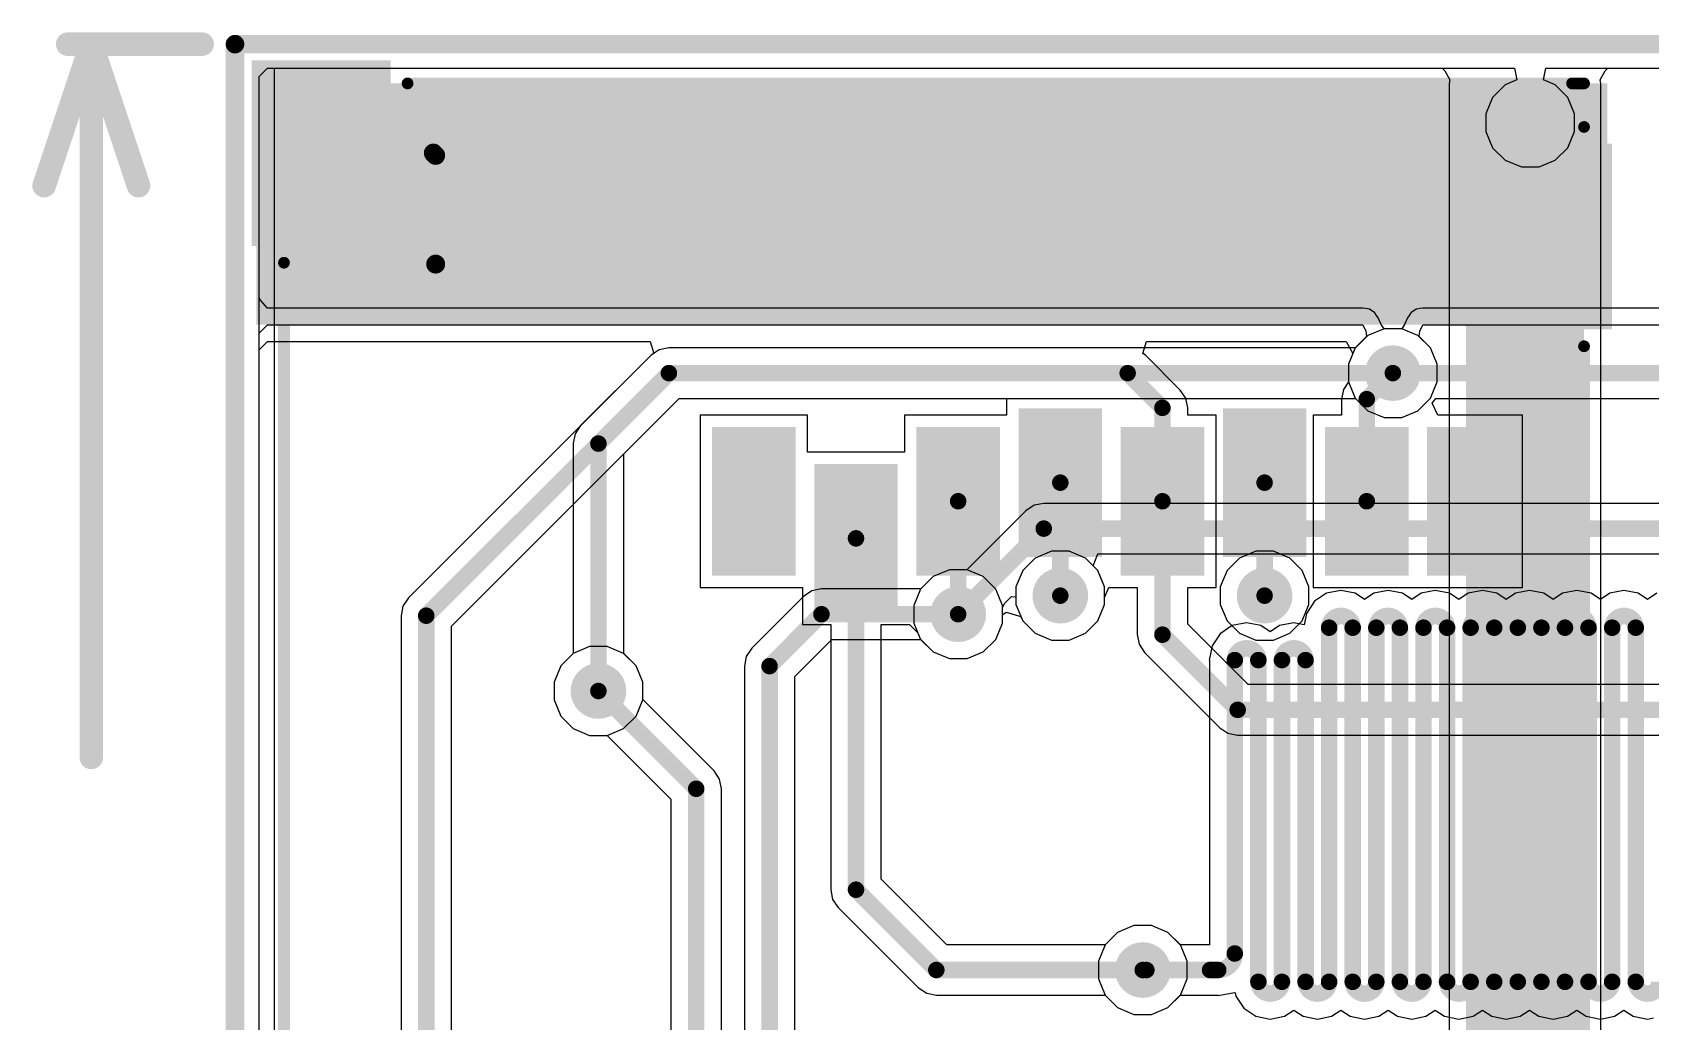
# Model space of a CAD drawing. Header units: inches. Extents: x -3 to 128, y -12 to 41.
# Drawn here: x -2.19 to 15.24, y 22.56 to 33.22 of the extents above; entities that cross this region are included whole.
import ezdxf

# ---------------------------------------------------------------- set-up
doc = ezdxf.new("R2010")
doc.units = ezdxf.units.IN
for name, color, linetype in [('Board Cutout', 216, 'Continuous'), ('Bottom Layer', 5, 'Continuous'), ('Dimension', 6, 'Continuous'), ('Layer 1', 16, 'Continuous'), ('Layer 2', 76, 'Continuous'), ('Top Layer', 1, 'Continuous'), ('Top Overlay', 2, 'Continuous'), ('Top Paste', 8, 'Continuous'), ('Top Solder', 216, 'Continuous'), ('Via Holes', 16, 'Continuous')]:
    doc.layers.add(name, color=color, linetype=linetype)

msp = doc.modelspace()

# ---------------------------------------------------------------- hatches: boundary and pattern name
at = {"layer": 'Bottom Layer'}
h = msp.add_hatch(color=5, dxfattribs=at)
edge = h.paths.add_edge_path()
edge.add_arc((13.945, 32.246), 0.3, 0, 360)
h = msp.add_hatch(color=5, dxfattribs=at)
edge = h.paths.add_edge_path()
edge.add_arc((12.466, 29.547), 0.3, 0, 360)
h = msp.add_hatch(color=5, dxfattribs=at)
edge = h.paths.add_edge_path()
edge.add_arc((8.885, 27.15), 0.3, 0, 360)
h = msp.add_hatch(color=5, dxfattribs=at)
edge = h.paths.add_edge_path()
edge.add_arc((11.085, 27.15), 0.3, 0, 360)
h = msp.add_hatch(color=5, dxfattribs=at)
edge = h.paths.add_edge_path()
edge.add_arc((7.785, 26.95), 0.3, 0, 360)
h = msp.add_hatch(color=5, dxfattribs=at)
edge = h.paths.add_edge_path()
edge.add_arc((3.911, 26.123), 0.3, 0, 360)
h = msp.add_hatch(color=5, dxfattribs=at)
edge = h.paths.add_edge_path()
edge.add_arc((9.773, 23.118), 0.3, 0, 360)
at = {"layer": 'Layer 1'}
h = msp.add_hatch(color=16, dxfattribs=at)
edge = h.paths.add_edge_path()
edge.add_arc((13.945, 32.246), 0.3, 0, 360)
h = msp.add_hatch(color=16, dxfattribs=at)
edge = h.paths.add_edge_path()
edge.add_arc((12.466, 29.547), 0.3, 0, 360)
h = msp.add_hatch(color=16, dxfattribs=at)
edge = h.paths.add_edge_path()
edge.add_arc((8.885, 27.15), 0.3, 0, 360)
h = msp.add_hatch(color=16, dxfattribs=at)
edge = h.paths.add_edge_path()
edge.add_arc((11.085, 27.15), 0.3, 0, 360)
h = msp.add_hatch(color=16, dxfattribs=at)
edge = h.paths.add_edge_path()
edge.add_arc((7.785, 26.95), 0.3, 0, 360)
h = msp.add_hatch(color=16, dxfattribs=at)
edge = h.paths.add_edge_path()
edge.add_arc((3.911, 26.123), 0.3, 0, 360)
h = msp.add_hatch(color=16, dxfattribs=at)
edge = h.paths.add_edge_path()
edge.add_arc((9.773, 23.118), 0.3, 0, 360)
at = {"layer": 'Layer 2'}
msp.add_hatch(color=76, dxfattribs=at).paths.add_polyline_path([(14.525, 32.667), (13.255, 32.667), (13.255, 17.466), (14.525, 17.466)])
h = msp.add_hatch(color=76, dxfattribs=at)
edge = h.paths.add_edge_path()
edge.add_arc((13.945, 32.246), 0.3, 0, 360)
h = msp.add_hatch(color=76, dxfattribs=at)
edge = h.paths.add_edge_path()
edge.add_arc((12.466, 29.547), 0.3, 0, 360)
h = msp.add_hatch(color=76, dxfattribs=at)
edge = h.paths.add_edge_path()
edge.add_arc((8.885, 27.15), 0.3, 0, 360)
h = msp.add_hatch(color=76, dxfattribs=at)
edge = h.paths.add_edge_path()
edge.add_arc((11.085, 27.15), 0.3, 0, 360)
h = msp.add_hatch(color=76, dxfattribs=at)
edge = h.paths.add_edge_path()
edge.add_arc((7.785, 26.95), 0.3, 0, 360)
h = msp.add_hatch(color=76, dxfattribs=at)
edge = h.paths.add_edge_path()
edge.add_arc((3.911, 26.123), 0.3, 0, 360)
h = msp.add_hatch(color=76, dxfattribs=at)
edge = h.paths.add_edge_path()
edge.add_arc((9.773, 23.118), 0.3, 0, 360)
at = {"layer": 'Top Layer'}
for points in [[(1.625, 30.967), (0.225, 30.967), (0.225, 32.867), (1.625, 32.867)], [(14.775, 32.667), (0.225, 32.667), (0.225, 30.067), (14.775, 30.067)], [(14.775, 30.067), (13.375, 30.067), (13.375, 31.967), (14.775, 31.967)], [(9.285, 27.617), (8.485, 27.617), (8.485, 29.117), (9.285, 29.117)], [(11.485, 27.617), (10.685, 27.617), (10.685, 29.117), (11.485, 29.117)], [(5.985, 27.417), (5.185, 27.417), (5.185, 28.917), (5.985, 28.917)], [(8.185, 27.417), (7.385, 27.417), (7.385, 28.917), (8.185, 28.917)], [(10.385, 27.417), (9.585, 27.417), (9.585, 28.917), (10.385, 28.917)], [(12.585, 27.417), (11.785, 27.417), (11.785, 28.917), (12.585, 28.917)], [(13.685, 27.417), (12.885, 27.417), (12.885, 28.917), (13.685, 28.917)], [(7.085, 27.017), (6.285, 27.017), (6.285, 28.517), (7.085, 28.517)]]:
    msp.add_hatch(color=1, dxfattribs=at).paths.add_polyline_path(points)
h = msp.add_hatch(color=1, dxfattribs=at)
edge = h.paths.add_edge_path()
edge.add_arc((13.945, 32.246), 0.3, 0, 360)
h = msp.add_hatch(color=1, dxfattribs=at)
edge = h.paths.add_edge_path()
edge.add_arc((12.466, 29.547), 0.3, 0, 360)
h = msp.add_hatch(color=1, dxfattribs=at)
edge = h.paths.add_edge_path()
edge.add_arc((8.885, 27.15), 0.3, 0, 360)
h = msp.add_hatch(color=1, dxfattribs=at)
edge = h.paths.add_edge_path()
edge.add_arc((11.085, 27.15), 0.3, 0, 360)
h = msp.add_hatch(color=1, dxfattribs=at)
edge = h.paths.add_edge_path()
edge.add_arc((7.785, 26.95), 0.3, 0, 360)
h = msp.add_hatch(color=1, dxfattribs=at)
edge = h.paths.add_edge_path()
edge.add_arc((3.911, 26.123), 0.3, 0, 360)
h = msp.add_hatch(color=1, dxfattribs=at)
edge = h.paths.add_edge_path()
edge.add_arc((9.773, 23.118), 0.3, 0, 360)
at = {"layer": 'Top Paste'}
for points in [[(1.625, 30.967), (0.225, 30.967), (0.225, 32.867), (1.625, 32.867)], [(14.775, 30.067), (13.375, 30.067), (13.375, 31.967), (14.775, 31.967)], [(9.285, 27.617), (8.485, 27.617), (8.485, 29.117), (9.285, 29.117)], [(11.485, 27.617), (10.685, 27.617), (10.685, 29.117), (11.485, 29.117)], [(5.985, 27.417), (5.185, 27.417), (5.185, 28.917), (5.985, 28.917)], [(8.185, 27.417), (7.385, 27.417), (7.385, 28.917), (8.185, 28.917)], [(10.385, 27.417), (9.585, 27.417), (9.585, 28.917), (10.385, 28.917)], [(12.585, 27.417), (11.785, 27.417), (11.785, 28.917), (12.585, 28.917)], [(13.685, 27.417), (12.885, 27.417), (12.885, 28.917), (13.685, 28.917)], [(7.085, 27.017), (6.285, 27.017), (6.285, 28.517), (7.085, 28.517)]]:
    msp.add_hatch(color=8, dxfattribs=at).paths.add_polyline_path(points)
at = {"layer": 'Top Solder'}
for points in [[(1.675, 30.917), (0.175, 30.917), (0.175, 32.917), (1.675, 32.917)], [(14.825, 30.017), (13.325, 30.017), (13.325, 32.017), (14.825, 32.017)], [(9.335, 27.567), (8.435, 27.567), (8.435, 29.167), (9.335, 29.167)], [(11.535, 27.567), (10.635, 27.567), (10.635, 29.167), (11.535, 29.167)], [(6.035, 27.367), (5.135, 27.367), (5.135, 28.967), (6.035, 28.967)], [(8.235, 27.367), (7.335, 27.367), (7.335, 28.967), (8.235, 28.967)], [(10.435, 27.367), (9.535, 27.367), (9.535, 28.967), (10.435, 28.967)], [(12.635, 27.367), (11.735, 27.367), (11.735, 28.967), (12.635, 28.967)], [(13.735, 27.367), (12.835, 27.367), (12.835, 28.967), (13.735, 28.967)], [(7.135, 26.967), (6.235, 26.967), (6.235, 28.567), (7.135, 28.567)]]:
    msp.add_hatch(color=216, dxfattribs=at).paths.add_polyline_path(points)
at = {"layer": 'Via Holes'}
h = msp.add_hatch(color=7, dxfattribs=at)
edge = h.paths.add_edge_path()
edge.add_arc((13.945, 32.246), 0.15, 0, 360)
h = msp.add_hatch(color=7, dxfattribs=at)
edge = h.paths.add_edge_path()
edge.add_arc((12.466, 29.547), 0.15, 0, 360)
h = msp.add_hatch(color=7, dxfattribs=at)
edge = h.paths.add_edge_path()
edge.add_arc((8.885, 27.15), 0.15, 0, 360)
h = msp.add_hatch(color=7, dxfattribs=at)
edge = h.paths.add_edge_path()
edge.add_arc((11.085, 27.15), 0.15, 0, 360)
h = msp.add_hatch(color=7, dxfattribs=at)
edge = h.paths.add_edge_path()
edge.add_arc((7.785, 26.95), 0.15, 0, 360)
h = msp.add_hatch(color=7, dxfattribs=at)
edge = h.paths.add_edge_path()
edge.add_arc((3.911, 26.123), 0.15, 0, 360)
h = msp.add_hatch(color=7, dxfattribs=at)
edge = h.paths.add_edge_path()
edge.add_arc((9.773, 23.118), 0.15, 0, 360)

# ---------------------------------------------------------------- linework, layer by layer
at = {"layer": 'Board Cutout'}
for points in [[(-0.003, 33.09, 0.2, 0.2, 0), (0, 0, 0.2, 0.2, 0)], [(-0.003, 33.09, 0.2, 0.2, 0), (59.998, 33.09, 0.2, 0.2, 0)]]:
    msp.add_lwpolyline(points, format="xyseb", dxfattribs=at)
msp.add_lwpolyline([(-0.053, 33.09, 0.1, 0.1, 1), (0.047, 33.09, 0.1, 0.1, 1)], format="xyseb", close=True, dxfattribs=at)
msp.add_lwpolyline([(-0.053, 33.09, 0.1, 0.1, 1), (0.047, 33.09, 0.1, 0.1, 1)], format="xyseb", close=True, dxfattribs=at)
at = {"layer": 'Bottom Layer'}
for p, q in [((0.256, 32.741), (0.346, 32.831)), ((0.346, 32.831), (13.777, 32.831)), ((13.777, 32.831), (13.802, 32.704)), ((14.088, 32.704), (14.113, 32.831)), ((14.113, 32.831), (29.017, 32.831)), ((0.257, 30.36), (0.256, 32.741)), ((13.674, 32.651), (13.54, 32.517)), ((13.802, 32.704), (13.674, 32.651)), ((14.215, 32.651), (14.088, 32.704)), ((14.35, 32.517), (14.215, 32.651)), ((13.54, 32.517), (13.467, 32.341)), ((14.422, 32.341), (14.35, 32.517)), ((13.467, 32.341), (13.467, 32.151)), ((14.422, 32.151), (14.422, 32.341)), ((13.467, 32.151), (13.54, 31.975)), ((14.35, 31.975), (14.422, 32.151)), ((13.54, 31.975), (13.674, 31.841)), ((14.215, 31.841), (14.35, 31.975)), ((13.674, 31.841), (13.85, 31.768)), ((13.85, 31.768), (14.04, 31.768)), ((14.04, 31.768), (14.215, 31.841)), ((0.27, 30.331), (0.257, 30.36)), ((0.346, 30.248), (0.27, 30.331)), ((12.144, 30.248), (0.346, 30.248)), ((0.346, 30.248), (0.346, 30.248)), ((12.176, 30.242), (12.144, 30.248)), ((12.209, 30.236), (12.176, 30.242)), ((12.211, 30.235), (12.209, 30.236)), ((12.213, 30.234), (12.211, 30.235)), ((12.241, 30.216), (12.213, 30.234)), ((12.268, 30.199), (12.241, 30.216)), ((12.27, 30.197), (12.268, 30.199)), ((12.272, 30.195), (12.27, 30.197)), ((12.29, 30.168), (12.272, 30.195)), ((12.309, 30.141), (12.29, 30.168)), ((12.641, 30.168), (12.622, 30.141)), ((12.66, 30.195), (12.641, 30.168)), ((12.662, 30.197), (12.66, 30.195)), ((12.663, 30.199), (12.662, 30.197)), ((12.691, 30.216), (12.663, 30.199)), ((12.718, 30.234), (12.691, 30.216)), ((12.721, 30.235), (12.718, 30.234)), ((12.723, 30.236), (12.721, 30.235)), ((12.755, 30.242), (12.723, 30.236)), ((12.788, 30.248), (12.755, 30.242)), ((60.181, 30.248), (12.788, 30.248)), ((0.257, 29.977), (0.346, 30.067)), ((0.259, 3.746), (0.257, 29.977)), ((0.346, 30.067), (12.144, 30.067)), ((12.144, 30.067), (12.175, 29.998)), ((12.175, 29.998), (12.183, 29.94)), ((12.34, 30.072), (12.309, 30.141)), ((12.371, 30.025), (12.34, 30.072)), ((12.561, 30.025), (12.371, 30.025)), ((12.591, 30.072), (12.561, 30.025)), ((12.622, 30.141), (12.591, 30.072)), ((12.749, 29.94), (12.757, 29.998)), ((12.757, 29.998), (12.788, 30.067)), ((12.788, 30.067), (60.181, 30.067)), ((12.061, 29.818), (11.988, 29.642)), ((12.183, 29.94), (12.061, 29.818)), ((12.871, 29.818), (12.749, 29.94)), ((12.944, 29.642), (12.871, 29.818)), ((11.988, 29.642), (11.988, 29.452)), ((12.944, 29.452), (12.944, 29.642)), ((11.988, 29.452), (12.061, 29.277)), ((12.871, 29.277), (12.944, 29.452)), ((12.061, 29.277), (12.195, 29.142)), ((12.195, 29.142), (12.371, 29.069)), ((12.561, 29.069), (12.736, 29.142)), ((12.736, 29.142), (12.871, 29.277)), ((12.371, 29.069), (12.561, 29.069)), ((10.814, 27.555), (10.68, 27.42)), ((10.99, 27.628), (10.814, 27.555)), ((11.18, 27.628), (10.99, 27.628)), ((11.355, 27.555), (11.18, 27.628)), ((11.49, 27.42), (11.355, 27.555)), ((7.69, 27.428), (7.514, 27.355)), ((7.88, 27.428), (7.69, 27.428)), ((8.055, 27.355), (7.88, 27.428)), ((10.68, 27.42), (10.607, 27.245)), ((11.562, 27.245), (11.49, 27.42)), ((7.38, 27.22), (7.307, 27.045)), ((7.514, 27.355), (7.38, 27.22)), ((8.19, 27.22), (8.055, 27.355)), ((8.262, 27.045), (8.19, 27.22)), ((10.607, 27.245), (10.607, 27.055)), ((11.562, 27.055), (11.562, 27.245)), ((7.307, 27.045), (7.307, 26.855)), ((8.262, 26.855), (8.262, 27.045)), ((10.607, 27.055), (10.68, 26.879)), ((11.49, 26.879), (11.562, 27.055)), ((7.307, 26.855), (7.38, 26.679)), ((8.19, 26.679), (8.262, 26.855)), ((10.68, 26.879), (10.814, 26.745)), ((11.355, 26.745), (11.49, 26.879)), ((7.38, 26.679), (7.514, 26.545)), ((8.055, 26.545), (8.19, 26.679)), ((10.814, 26.745), (10.99, 26.672)), ((10.99, 26.672), (11.18, 26.672)), ((11.18, 26.672), (11.355, 26.745)), ((3.64, 26.528), (3.506, 26.394)), ((3.816, 26.601), (3.64, 26.528)), ((4.006, 26.601), (3.816, 26.601)), ((4.182, 26.528), (4.006, 26.601)), ((4.316, 26.394), (4.182, 26.528)), ((7.514, 26.545), (7.69, 26.472)), ((7.88, 26.472), (8.055, 26.545)), ((3.506, 26.394), (3.433, 26.218)), ((4.389, 26.218), (4.316, 26.394)), ((7.69, 26.472), (7.88, 26.472)), ((3.433, 26.218), (3.433, 26.028)), ((4.389, 26.028), (4.389, 26.218)), ((3.433, 26.028), (3.506, 25.852)), ((4.316, 25.852), (4.389, 26.028)), ((3.506, 25.852), (3.64, 25.718)), ((4.182, 25.718), (4.316, 25.852)), ((3.64, 25.718), (3.816, 25.645)), ((3.816, 25.645), (4.006, 25.645)), ((4.006, 25.645), (4.182, 25.718)), ((9.678, 23.596), (9.502, 23.523)), ((9.868, 23.596), (9.678, 23.596)), ((10.044, 23.523), (9.868, 23.596)), ((9.368, 23.389), (9.295, 23.213)), ((9.502, 23.523), (9.368, 23.389)), ((10.178, 23.389), (10.044, 23.523)), ((10.251, 23.213), (10.178, 23.389)), ((9.295, 23.213), (9.295, 23.023)), ((10.251, 23.023), (10.251, 23.213)), ((9.295, 23.023), (9.368, 22.847)), ((10.178, 22.847), (10.251, 23.023)), ((9.368, 22.847), (9.502, 22.713)), ((10.044, 22.713), (10.178, 22.847)), ((9.502, 22.713), (9.678, 22.64)), ((9.868, 22.64), (10.044, 22.713)), ((9.678, 22.64), (9.868, 22.64))]:
    msp.add_line(p, q, dxfattribs=at)
at = {"layer": 'Dimension'}
for points in [[(-2.058, 31.566, 0.254, 0.254, 0), (-1.55, 33.09, 0.254, 0.254, 0)], [(-1.804, 33.09, 0.254, 0.254, 0), (-0.357, 33.09, 0.254, 0.254, 0)], [(-1.55, 25.408, 0.254, 0.254, 0), (-1.55, 33.09, 0.254, 0.254, 0)], [(-1.55, 33.09, 0.254, 0.254, 0), (-1.042, 31.566, 0.254, 0.254, 0)]]:
    msp.add_lwpolyline(points, format="xyseb", dxfattribs=at)
for points in [[(-1.868, 33.09, 0.127, 0.127, 1), (-1.741, 33.09, 0.127, 0.127, 1)], [(-1.614, 33.09, 0.127, 0.127, 1), (-1.487, 33.09, 0.127, 0.127, 1)], [(-1.614, 33.09, 0.127, 0.127, 1), (-1.487, 33.09, 0.127, 0.127, 1)], [(-1.614, 33.09, 0.127, 0.127, 1), (-1.487, 33.09, 0.127, 0.127, 1)], [(-0.42, 33.09, 0.127, 0.127, 1), (-0.293, 33.09, 0.127, 0.127, 1)], [(-2.122, 31.566, 0.127, 0.127, 1), (-1.995, 31.566, 0.127, 0.127, 1)], [(-1.106, 31.566, 0.127, 0.127, 1), (-0.979, 31.566, 0.127, 0.127, 1)], [(-1.614, 25.408, 0.127, 0.127, 1), (-1.487, 25.408, 0.127, 0.127, 1)]]:
    msp.add_lwpolyline(points, format="xyseb", close=True, dxfattribs=at)
at = {"layer": 'Layer 1'}
for p, q in [((0.256, 32.741), (0.346, 32.831)), ((0.346, 32.831), (13.777, 32.831)), ((13.777, 32.831), (13.802, 32.704)), ((14.088, 32.704), (14.113, 32.831)), ((14.113, 32.831), (29.017, 32.831)), ((0.259, 0.259), (0.256, 32.741)), ((13.674, 32.651), (13.54, 32.517)), ((13.802, 32.704), (13.674, 32.651)), ((14.215, 32.651), (14.088, 32.704)), ((14.35, 32.517), (14.215, 32.651)), ((13.54, 32.517), (13.467, 32.341)), ((14.422, 32.341), (14.35, 32.517)), ((13.467, 32.341), (13.467, 32.151)), ((14.422, 32.151), (14.422, 32.341)), ((13.467, 32.151), (13.54, 31.975)), ((14.35, 31.975), (14.422, 32.151)), ((13.54, 31.975), (13.674, 31.841)), ((14.215, 31.841), (14.35, 31.975)), ((13.674, 31.841), (13.85, 31.768)), ((13.85, 31.768), (14.04, 31.768)), ((14.04, 31.768), (14.215, 31.841)), ((12.371, 30.025), (12.195, 29.952)), ((12.561, 30.025), (12.371, 30.025)), ((12.736, 29.952), (12.561, 30.025)), ((4.67, 29.819), (4.566, 29.798)), ((12.062, 29.819), (4.67, 29.819)), ((12.195, 29.952), (12.062, 29.819)), ((12.871, 29.818), (12.736, 29.952)), ((12.944, 29.642), (12.871, 29.818)), ((4.478, 29.74), (1.864, 27.126)), ((4.566, 29.798), (4.478, 29.74)), ((12.944, 29.452), (12.944, 29.642)), ((12.871, 29.277), (12.944, 29.452)), ((2.329, 26.821), (4.782, 29.275)), ((4.782, 29.275), (12.062, 29.275)), ((12.062, 29.275), (12.195, 29.142)), ((12.195, 29.142), (12.371, 29.069)), ((12.561, 29.069), (12.736, 29.142)), ((12.736, 29.142), (12.871, 29.277)), ((12.371, 29.069), (12.561, 29.069)), ((8.515, 28.064), (7.878, 27.428)), ((8.603, 28.123), (8.515, 28.064)), ((8.707, 28.144), (8.603, 28.123)), ((22.102, 28.144), (8.707, 28.144)), ((9.237, 27.473), (9.29, 27.6)), ((9.29, 27.6), (21.99, 27.6)), ((7.69, 27.428), (7.514, 27.355)), ((7.878, 27.428), (7.69, 27.428)), ((9.29, 27.42), (9.237, 27.473)), ((9.362, 27.245), (9.29, 27.42)), ((6.208, 27.201), (6.12, 27.142)), ((6.312, 27.222), (6.208, 27.201)), ((7.381, 27.222), (6.312, 27.222)), ((7.514, 27.355), (7.381, 27.222)), ((9.362, 27.055), (9.362, 27.245)), ((11.907, 27.206), (11.753, 27.176)), ((12.06, 27.176), (11.907, 27.206)), ((12.415, 27.206), (12.261, 27.176)), ((12.568, 27.176), (12.415, 27.206)), ((12.923, 27.206), (12.769, 27.176)), ((13.076, 27.176), (12.923, 27.206)), ((13.431, 27.206), (13.277, 27.176)), ((13.584, 27.176), (13.431, 27.206)), ((13.939, 27.206), (13.785, 27.176)), ((14.092, 27.176), (13.939, 27.206)), ((14.447, 27.206), (14.293, 27.176)), ((14.6, 27.176), (14.447, 27.206)), ((14.955, 27.206), (14.801, 27.176)), ((15.108, 27.176), (14.955, 27.206)), ((1.805, 27.038), (1.785, 26.934)), ((1.864, 27.126), (1.805, 27.038)), ((6.12, 27.142), (5.561, 26.583)), ((9.29, 26.879), (9.362, 27.055)), ((11.623, 27.089), (11.536, 26.958)), ((11.753, 27.176), (11.623, 27.089)), ((12.161, 27.109), (12.06, 27.176)), ((12.261, 27.176), (12.161, 27.109)), ((12.669, 27.109), (12.568, 27.176)), ((12.769, 27.176), (12.669, 27.109)), ((13.177, 27.109), (13.076, 27.176)), ((13.277, 27.176), (13.177, 27.109)), ((13.685, 27.109), (13.584, 27.176)), ((13.785, 27.176), (13.685, 27.109)), ((14.193, 27.109), (14.092, 27.176)), ((14.293, 27.176), (14.193, 27.109)), ((14.701, 27.109), (14.6, 27.176)), ((14.801, 27.176), (14.701, 27.109)), ((15.209, 27.109), (15.108, 27.176)), ((15.309, 27.176), (15.209, 27.109)), ((1.785, 26.934), (1.785, 6.853)), ((8.19, 26.679), (8.262, 26.855)), ((8.262, 26.945), (8.303, 26.973)), ((8.262, 26.855), (8.262, 26.945)), ((8.303, 26.973), (8.46, 26.927)), ((8.46, 26.927), (8.48, 26.879)), ((8.48, 26.879), (8.614, 26.745)), ((9.155, 26.745), (9.29, 26.879)), ((10.891, 26.858), (10.737, 26.827)), ((11.044, 26.827), (10.891, 26.858)), ((11.399, 26.858), (11.245, 26.827)), ((11.511, 26.835), (11.399, 26.858)), ((11.536, 26.958), (11.511, 26.835)), ((2.329, 6.966), (2.329, 26.821)), ((6.026, 26.278), (6.425, 26.678)), ((6.425, 26.678), (7.381, 26.678)), ((7.381, 26.678), (7.514, 26.545)), ((8.055, 26.545), (8.19, 26.679)), ((8.614, 26.745), (8.79, 26.672)), ((8.79, 26.672), (8.98, 26.672)), ((8.98, 26.672), (9.155, 26.745)), ((10.607, 26.74), (10.52, 26.61)), ((10.737, 26.827), (10.607, 26.74)), ((11.145, 26.76), (11.044, 26.827)), ((11.245, 26.827), (11.145, 26.76)), ((3.64, 26.528), (3.506, 26.394)), ((3.816, 26.601), (3.64, 26.528)), ((4.006, 26.601), (3.816, 26.601)), ((4.182, 26.528), (4.006, 26.601)), ((4.316, 26.394), (4.182, 26.528)), ((5.502, 26.495), (5.482, 26.391)), ((5.561, 26.583), (5.502, 26.495)), ((7.514, 26.545), (7.69, 26.472)), ((7.88, 26.472), (8.055, 26.545)), ((10.52, 26.61), (10.489, 26.456)), ((3.506, 26.394), (3.433, 26.218)), ((4.389, 26.218), (4.316, 26.394)), ((5.482, 26.391), (5.482, 7.557)), ((7.69, 26.472), (7.88, 26.472)), ((10.489, 26.456), (10.492, 26.456)), ((10.492, 26.456), (10.492, 23.39)), ((3.433, 26.218), (3.433, 26.028)), ((4.389, 26.03), (4.389, 26.218)), ((6.026, 7.669), (6.026, 26.278)), ((3.433, 26.028), (3.506, 25.852)), ((5.156, 25.263), (4.389, 26.03)), ((3.506, 25.852), (3.64, 25.718)), ((3.64, 25.718), (3.816, 25.645)), ((3.816, 25.645), (4.004, 25.645)), ((4.004, 25.645), (4.692, 24.958)), ((5.215, 25.174), (5.156, 25.263)), ((5.156, 25.263), (5.156, 25.263)), ((5.236, 25.07), (5.215, 25.174)), ((4.692, 24.958), (4.692, 16.731)), ((5.236, 6.77), (5.236, 25.07)), ((5.236, 25.07), (5.236, 25.07)), ((9.678, 23.596), (9.502, 23.523)), ((9.868, 23.596), (9.678, 23.596)), ((10.044, 23.523), (9.868, 23.596)), ((9.368, 23.389), (9.295, 23.213)), ((9.502, 23.523), (9.368, 23.389)), ((10.177, 23.39), (10.044, 23.523)), ((10.492, 23.39), (10.177, 23.39)), ((9.295, 23.213), (9.295, 23.023)), ((9.295, 23.023), (9.368, 22.847)), ((9.368, 22.847), (9.502, 22.713)), ((10.044, 22.713), (10.177, 22.846)), ((10.177, 22.846), (10.586, 22.846)), ((10.586, 22.842), (10.759, 22.877)), ((10.586, 22.846), (10.586, 22.842)), ((10.759, 22.877), (10.767, 22.874)), ((10.767, 22.874), (10.774, 22.837)), ((10.774, 22.837), (10.861, 22.707)), ((9.502, 22.713), (9.678, 22.64)), ((9.868, 22.64), (10.044, 22.713)), ((10.861, 22.707), (10.991, 22.62)), ((11.298, 22.62), (11.399, 22.687)), ((11.399, 22.687), (11.499, 22.62)), ((11.806, 22.62), (11.907, 22.687)), ((11.907, 22.687), (12.007, 22.62)), ((12.314, 22.62), (12.415, 22.687)), ((12.415, 22.687), (12.515, 22.62)), ((12.822, 22.62), (12.923, 22.687)), ((12.923, 22.687), (13.023, 22.62)), ((13.33, 22.62), (13.431, 22.687)), ((13.431, 22.687), (13.531, 22.62)), ((13.838, 22.62), (13.939, 22.687)), ((13.939, 22.687), (14.039, 22.62)), ((14.346, 22.62), (14.447, 22.687)), ((14.447, 22.687), (14.547, 22.62)), ((14.854, 22.62), (14.955, 22.687)), ((14.955, 22.687), (15.055, 22.62)), ((9.678, 22.64), (9.868, 22.64)), ((10.991, 22.62), (11.145, 22.589)), ((11.145, 22.589), (11.298, 22.62)), ((11.499, 22.62), (11.653, 22.589)), ((11.653, 22.589), (11.806, 22.62)), ((12.007, 22.62), (12.161, 22.589)), ((12.161, 22.589), (12.314, 22.62)), ((12.515, 22.62), (12.669, 22.589)), ((12.669, 22.589), (12.822, 22.62)), ((13.023, 22.62), (13.177, 22.589)), ((13.177, 22.589), (13.33, 22.62)), ((13.531, 22.62), (13.685, 22.589)), ((13.685, 22.589), (13.838, 22.62)), ((14.039, 22.62), (14.193, 22.589)), ((14.193, 22.589), (14.346, 22.62)), ((14.547, 22.62), (14.701, 22.589)), ((14.701, 22.589), (14.854, 22.62)), ((15.055, 22.62), (15.209, 22.589)), ((15.209, 22.589), (15.274, 22.602))]:
    msp.add_line(p, q, dxfattribs=at)
for points in [[(2.057, 26.934, 0.178, 0.178, 0), (4.67, 29.547, 0.178, 0.178, 0)], [(4.67, 29.547, 0.178, 0.178, 0), (12.466, 29.547, 0.178, 0.178, 0)], [(7.785, 26.95, 0.178, 0.178, 0), (8.707, 27.872, 0.178, 0.178, 0)], [(8.707, 27.872, 0.178, 0.178, 0), (22.102, 27.872, 0.178, 0.178, 0)], [(2.057, 6.853, 0.178, 0.178, 0), (2.057, 26.934, 0.178, 0.178, 0)], [(5.754, 26.391, 0.178, 0.178, 0), (6.312, 26.95, 0.178, 0.178, 0)], [(6.312, 26.95, 0.178, 0.178, 0), (7.785, 26.95, 0.178, 0.178, 0)], [(11.78, 26.805, 0.178, 0.178, -1), (12.034, 26.805, 0.178, 0.178, 0)], [(12.288, 26.805, 0.178, 0.178, -1), (12.542, 26.805, 0.178, 0.178, 0)], [(12.796, 26.805, 0.178, 0.178, -1), (13.05, 26.805, 0.178, 0.178, 0)], [(13.304, 26.805, 0.178, 0.178, -1), (13.558, 26.805, 0.178, 0.178, 0)], [(13.812, 26.805, 0.178, 0.178, -1), (14.066, 26.805, 0.178, 0.178, 0)], [(14.32, 26.805, 0.178, 0.178, -1), (14.574, 26.805, 0.178, 0.178, 0)], [(14.828, 26.805, 0.178, 0.178, -1), (15.082, 26.805, 0.178, 0.178, 0)], [(11.78, 22.991, 0.178, 0.178, 0), (11.78, 26.805, 0.178, 0.178, 0)], [(12.034, 22.991, 0.178, 0.178, 0), (12.034, 26.805, 0.178, 0.178, 0)], [(12.288, 22.991, 0.178, 0.178, 0), (12.288, 26.805, 0.178, 0.178, 0)], [(12.542, 22.991, 0.178, 0.178, 0), (12.542, 26.805, 0.178, 0.178, 0)], [(12.796, 22.991, 0.178, 0.178, 0), (12.796, 26.805, 0.178, 0.178, 0)], [(13.05, 22.991, 0.178, 0.178, 0), (13.05, 26.805, 0.178, 0.178, 0)], [(13.304, 22.991, 0.178, 0.178, 0), (13.304, 26.805, 0.178, 0.178, 0)], [(13.558, 22.991, 0.178, 0.178, 0), (13.558, 26.805, 0.178, 0.178, 0)], [(13.812, 22.991, 0.178, 0.178, 0), (13.812, 26.805, 0.178, 0.178, 0)], [(14.066, 22.991, 0.178, 0.178, 0), (14.066, 26.805, 0.178, 0.178, 0)], [(14.32, 22.991, 0.178, 0.178, 0), (14.32, 26.805, 0.178, 0.178, 0)], [(14.574, 22.991, 0.178, 0.178, 0), (14.574, 26.805, 0.178, 0.178, 0)], [(14.828, 22.991, 0.178, 0.178, 0), (14.828, 26.805, 0.178, 0.178, 0)], [(15.082, 22.991, 0.178, 0.178, 0), (15.082, 26.805, 0.178, 0.178, 0)], [(10.764, 26.456, 0.178, 0.178, -1), (11.018, 26.456, 0.178, 0.178, 0)], [(11.272, 26.456, 0.178, 0.178, -1), (11.526, 26.456, 0.178, 0.178, 0)], [(10.764, 23.296, 0.178, 0.178, 0), (10.764, 26.456, 0.178, 0.178, 0)], [(11.018, 22.991, 0.178, 0.178, 0), (11.018, 26.456, 0.178, 0.178, 0)], [(11.272, 22.991, 0.178, 0.178, 0), (11.272, 26.456, 0.178, 0.178, 0)], [(11.526, 22.991, 0.178, 0.178, 0), (11.526, 26.456, 0.178, 0.178, 0)], [(5.754, 7.557, 0.178, 0.178, 0), (5.754, 26.391, 0.178, 0.178, 0)], [(3.911, 26.123, 0.178, 0.178, 0), (4.964, 25.07, 0.178, 0.178, 0)], [(4.964, 6.367, 0.178, 0.178, 0), (4.964, 25.07, 0.178, 0.178, 0)], [(10.764, 23.296, 0.178, 0.178, -0.414214), (10.586, 23.118, 0.178, 0.178, 0)], [(9.812, 23.118, 0.178, 0.178, 0), (10.497, 23.118, 0.178, 0.178, 0)], [(10.497, 23.118, 0.178, 0.178, 0), (10.586, 23.118, 0.178, 0.178, 0)], [(11.272, 22.991, 0.178, 0.178, -1), (11.018, 22.991, 0.178, 0.178, 0)], [(11.78, 22.991, 0.178, 0.178, -1), (11.526, 22.991, 0.178, 0.178, 0)], [(12.288, 22.991, 0.178, 0.178, -1), (12.034, 22.991, 0.178, 0.178, 0)], [(12.796, 22.991, 0.178, 0.178, -1), (12.542, 22.991, 0.178, 0.178, 0)], [(13.304, 22.991, 0.178, 0.178, -1), (13.05, 22.991, 0.178, 0.178, 0)], [(13.812, 22.991, 0.178, 0.178, -1), (13.558, 22.991, 0.178, 0.178, 0)], [(14.32, 22.991, 0.178, 0.178, -1), (14.066, 22.991, 0.178, 0.178, 0)], [(14.828, 22.991, 0.178, 0.178, -1), (14.574, 22.991, 0.178, 0.178, 0)], [(15.336, 22.991, 0.178, 0.178, -1), (15.082, 22.991, 0.178, 0.178, 0)]]:
    msp.add_lwpolyline(points, format="xyseb", dxfattribs=at)
for points in [[(4.625, 29.547, 0.0889, 0.0889, 1), (4.714, 29.547, 0.0889, 0.0889, 1)], [(4.625, 29.547, 0.0889, 0.0889, 1), (4.714, 29.547, 0.0889, 0.0889, 1)], [(12.421, 29.547, 0.0889, 0.0889, 1), (12.51, 29.547, 0.0889, 0.0889, 1)], [(8.662, 27.872, 0.0889, 0.0889, 1), (8.751, 27.872, 0.0889, 0.0889, 1)], [(8.662, 27.872, 0.0889, 0.0889, 1), (8.751, 27.872, 0.0889, 0.0889, 1)], [(2.012, 26.934, 0.0889, 0.0889, 1), (2.101, 26.934, 0.0889, 0.0889, 1)], [(2.012, 26.934, 0.0889, 0.0889, 1), (2.101, 26.934, 0.0889, 0.0889, 1)], [(6.268, 26.95, 0.0889, 0.0889, 1), (6.357, 26.95, 0.0889, 0.0889, 1)], [(6.268, 26.95, 0.0889, 0.0889, 1), (6.357, 26.95, 0.0889, 0.0889, 1)], [(7.74, 26.95, 0.0889, 0.0889, 1), (7.829, 26.95, 0.0889, 0.0889, 1)], [(7.74, 26.95, 0.0889, 0.0889, 1), (7.829, 26.95, 0.0889, 0.0889, 1)], [(11.735, 26.805, 0.0889, 0.0889, 1), (11.824, 26.805, 0.0889, 0.0889, 1)], [(11.735, 26.805, 0.0889, 0.0889, 1), (11.824, 26.805, 0.0889, 0.0889, 1)], [(11.989, 26.805, 0.0889, 0.0889, 1), (12.078, 26.805, 0.0889, 0.0889, 1)], [(11.989, 26.805, 0.0889, 0.0889, 1), (12.078, 26.805, 0.0889, 0.0889, 1)], [(12.243, 26.805, 0.0889, 0.0889, 1), (12.332, 26.805, 0.0889, 0.0889, 1)], [(12.243, 26.805, 0.0889, 0.0889, 1), (12.332, 26.805, 0.0889, 0.0889, 1)], [(12.497, 26.805, 0.0889, 0.0889, 1), (12.586, 26.805, 0.0889, 0.0889, 1)], [(12.497, 26.805, 0.0889, 0.0889, 1), (12.586, 26.805, 0.0889, 0.0889, 1)], [(12.751, 26.805, 0.0889, 0.0889, 1), (12.84, 26.805, 0.0889, 0.0889, 1)], [(12.751, 26.805, 0.0889, 0.0889, 1), (12.84, 26.805, 0.0889, 0.0889, 1)], [(13.005, 26.805, 0.0889, 0.0889, 1), (13.094, 26.805, 0.0889, 0.0889, 1)], [(13.005, 26.805, 0.0889, 0.0889, 1), (13.094, 26.805, 0.0889, 0.0889, 1)], [(13.259, 26.805, 0.0889, 0.0889, 1), (13.348, 26.805, 0.0889, 0.0889, 1)], [(13.259, 26.805, 0.0889, 0.0889, 1), (13.348, 26.805, 0.0889, 0.0889, 1)], [(13.513, 26.805, 0.0889, 0.0889, 1), (13.602, 26.805, 0.0889, 0.0889, 1)], [(13.513, 26.805, 0.0889, 0.0889, 1), (13.602, 26.805, 0.0889, 0.0889, 1)], [(13.767, 26.805, 0.0889, 0.0889, 1), (13.856, 26.805, 0.0889, 0.0889, 1)], [(13.767, 26.805, 0.0889, 0.0889, 1), (13.856, 26.805, 0.0889, 0.0889, 1)], [(14.021, 26.805, 0.0889, 0.0889, 1), (14.11, 26.805, 0.0889, 0.0889, 1)], [(14.021, 26.805, 0.0889, 0.0889, 1), (14.11, 26.805, 0.0889, 0.0889, 1)], [(14.275, 26.805, 0.0889, 0.0889, 1), (14.364, 26.805, 0.0889, 0.0889, 1)], [(14.275, 26.805, 0.0889, 0.0889, 1), (14.364, 26.805, 0.0889, 0.0889, 1)], [(14.529, 26.805, 0.0889, 0.0889, 1), (14.618, 26.805, 0.0889, 0.0889, 1)], [(14.529, 26.805, 0.0889, 0.0889, 1), (14.618, 26.805, 0.0889, 0.0889, 1)], [(14.783, 26.805, 0.0889, 0.0889, 1), (14.872, 26.805, 0.0889, 0.0889, 1)], [(14.783, 26.805, 0.0889, 0.0889, 1), (14.872, 26.805, 0.0889, 0.0889, 1)], [(15.037, 26.805, 0.0889, 0.0889, 1), (15.126, 26.805, 0.0889, 0.0889, 1)], [(15.037, 26.805, 0.0889, 0.0889, 1), (15.126, 26.805, 0.0889, 0.0889, 1)], [(10.719, 26.456, 0.0889, 0.0889, 1), (10.808, 26.456, 0.0889, 0.0889, 1)], [(10.719, 26.456, 0.0889, 0.0889, 1), (10.808, 26.456, 0.0889, 0.0889, 1)], [(10.973, 26.456, 0.0889, 0.0889, 1), (11.062, 26.456, 0.0889, 0.0889, 1)], [(10.973, 26.456, 0.0889, 0.0889, 1), (11.062, 26.456, 0.0889, 0.0889, 1)], [(11.227, 26.456, 0.0889, 0.0889, 1), (11.316, 26.456, 0.0889, 0.0889, 1)], [(11.227, 26.456, 0.0889, 0.0889, 1), (11.316, 26.456, 0.0889, 0.0889, 1)], [(11.481, 26.456, 0.0889, 0.0889, 1), (11.57, 26.456, 0.0889, 0.0889, 1)], [(11.481, 26.456, 0.0889, 0.0889, 1), (11.57, 26.456, 0.0889, 0.0889, 1)], [(5.709, 26.391, 0.0889, 0.0889, 1), (5.798, 26.391, 0.0889, 0.0889, 1)], [(5.709, 26.391, 0.0889, 0.0889, 1), (5.798, 26.391, 0.0889, 0.0889, 1)], [(3.866, 26.123, 0.0889, 0.0889, 1), (3.955, 26.123, 0.0889, 0.0889, 1)], [(4.919, 25.07, 0.0889, 0.0889, 1), (5.008, 25.07, 0.0889, 0.0889, 1)], [(4.919, 25.07, 0.0889, 0.0889, 1), (5.008, 25.07, 0.0889, 0.0889, 1)], [(10.719, 23.296, 0.0889, 0.0889, 1), (10.808, 23.296, 0.0889, 0.0889, 1)], [(10.719, 23.296, 0.0889, 0.0889, 1), (10.808, 23.296, 0.0889, 0.0889, 1)], [(9.767, 23.118, 0.0889, 0.0889, 1), (9.856, 23.118, 0.0889, 0.0889, 1)], [(10.453, 23.118, 0.0889, 0.0889, 1), (10.542, 23.118, 0.0889, 0.0889, 1)], [(10.453, 23.118, 0.0889, 0.0889, 1), (10.542, 23.118, 0.0889, 0.0889, 1)], [(10.542, 23.118, 0.0889, 0.0889, 1), (10.63, 23.118, 0.0889, 0.0889, 1)], [(10.542, 23.118, 0.0889, 0.0889, 1), (10.63, 23.118, 0.0889, 0.0889, 1)], [(10.973, 22.991, 0.0889, 0.0889, 1), (11.062, 22.991, 0.0889, 0.0889, 1)], [(10.973, 22.991, 0.0889, 0.0889, 1), (11.062, 22.991, 0.0889, 0.0889, 1)], [(11.227, 22.991, 0.0889, 0.0889, 1), (11.316, 22.991, 0.0889, 0.0889, 1)], [(11.227, 22.991, 0.0889, 0.0889, 1), (11.316, 22.991, 0.0889, 0.0889, 1)], [(11.481, 22.991, 0.0889, 0.0889, 1), (11.57, 22.991, 0.0889, 0.0889, 1)], [(11.481, 22.991, 0.0889, 0.0889, 1), (11.57, 22.991, 0.0889, 0.0889, 1)], [(11.735, 22.991, 0.0889, 0.0889, 1), (11.824, 22.991, 0.0889, 0.0889, 1)], [(11.735, 22.991, 0.0889, 0.0889, 1), (11.824, 22.991, 0.0889, 0.0889, 1)], [(11.989, 22.991, 0.0889, 0.0889, 1), (12.078, 22.991, 0.0889, 0.0889, 1)], [(11.989, 22.991, 0.0889, 0.0889, 1), (12.078, 22.991, 0.0889, 0.0889, 1)], [(12.243, 22.991, 0.0889, 0.0889, 1), (12.332, 22.991, 0.0889, 0.0889, 1)], [(12.243, 22.991, 0.0889, 0.0889, 1), (12.332, 22.991, 0.0889, 0.0889, 1)], [(12.497, 22.991, 0.0889, 0.0889, 1), (12.586, 22.991, 0.0889, 0.0889, 1)], [(12.497, 22.991, 0.0889, 0.0889, 1), (12.586, 22.991, 0.0889, 0.0889, 1)], [(12.751, 22.991, 0.0889, 0.0889, 1), (12.84, 22.991, 0.0889, 0.0889, 1)], [(12.751, 22.991, 0.0889, 0.0889, 1), (12.84, 22.991, 0.0889, 0.0889, 1)], [(13.005, 22.991, 0.0889, 0.0889, 1), (13.094, 22.991, 0.0889, 0.0889, 1)], [(13.005, 22.991, 0.0889, 0.0889, 1), (13.094, 22.991, 0.0889, 0.0889, 1)], [(13.259, 22.991, 0.0889, 0.0889, 1), (13.348, 22.991, 0.0889, 0.0889, 1)], [(13.259, 22.991, 0.0889, 0.0889, 1), (13.348, 22.991, 0.0889, 0.0889, 1)], [(13.513, 22.991, 0.0889, 0.0889, 1), (13.602, 22.991, 0.0889, 0.0889, 1)], [(13.513, 22.991, 0.0889, 0.0889, 1), (13.602, 22.991, 0.0889, 0.0889, 1)], [(13.767, 22.991, 0.0889, 0.0889, 1), (13.856, 22.991, 0.0889, 0.0889, 1)], [(13.767, 22.991, 0.0889, 0.0889, 1), (13.856, 22.991, 0.0889, 0.0889, 1)], [(14.021, 22.991, 0.0889, 0.0889, 1), (14.11, 22.991, 0.0889, 0.0889, 1)], [(14.021, 22.991, 0.0889, 0.0889, 1), (14.11, 22.991, 0.0889, 0.0889, 1)], [(14.275, 22.991, 0.0889, 0.0889, 1), (14.364, 22.991, 0.0889, 0.0889, 1)], [(14.275, 22.991, 0.0889, 0.0889, 1), (14.364, 22.991, 0.0889, 0.0889, 1)], [(14.529, 22.991, 0.0889, 0.0889, 1), (14.618, 22.991, 0.0889, 0.0889, 1)], [(14.529, 22.991, 0.0889, 0.0889, 1), (14.618, 22.991, 0.0889, 0.0889, 1)], [(14.783, 22.991, 0.0889, 0.0889, 1), (14.872, 22.991, 0.0889, 0.0889, 1)], [(14.783, 22.991, 0.0889, 0.0889, 1), (14.872, 22.991, 0.0889, 0.0889, 1)], [(15.037, 22.991, 0.0889, 0.0889, 1), (15.126, 22.991, 0.0889, 0.0889, 1)], [(15.037, 22.991, 0.0889, 0.0889, 1), (15.126, 22.991, 0.0889, 0.0889, 1)]]:
    msp.add_lwpolyline(points, format="xyseb", close=True, dxfattribs=at)
at = {"layer": 'Layer 2'}
for p, q in [((0.424, 15.812), (0.424, 32.831)), ((0.424, 32.831), (12.998, 32.831)), ((12.998, 32.831), (13.026, 32.801)), ((13.026, 32.801), (13.081, 32.704)), ((14.698, 32.704), (14.753, 32.801)), ((14.753, 32.801), (14.782, 32.831)), ((14.782, 32.831), (28.238, 32.831)), ((13.081, 32.704), (13.073, 32.667)), ((13.073, 32.667), (13.073, 18.962)), ((14.706, 32.667), (14.698, 32.704)), ((14.706, 17.466), (14.706, 32.667)), ((12.371, 30.025), (12.195, 29.952)), ((12.561, 30.025), (12.371, 30.025)), ((12.736, 29.952), (12.561, 30.025)), ((12.061, 29.818), (11.988, 29.642)), ((12.195, 29.952), (12.061, 29.818)), ((12.871, 29.818), (12.736, 29.952)), ((12.944, 29.642), (12.871, 29.818)), ((11.988, 29.642), (11.988, 29.452)), ((12.944, 29.452), (12.944, 29.642)), ((11.988, 29.452), (12.061, 29.277)), ((12.871, 29.277), (12.944, 29.452)), ((12.061, 29.277), (12.195, 29.142)), ((12.195, 29.142), (12.371, 29.069)), ((12.561, 29.069), (12.736, 29.142)), ((12.736, 29.142), (12.871, 29.277)), ((12.371, 29.069), (12.561, 29.069)), ((8.614, 27.555), (8.48, 27.42)), ((8.79, 27.628), (8.614, 27.555)), ((8.98, 27.628), (8.79, 27.628)), ((9.155, 27.555), (8.98, 27.628)), ((9.29, 27.42), (9.155, 27.555)), ((10.814, 27.555), (10.68, 27.42)), ((10.99, 27.628), (10.814, 27.555)), ((11.18, 27.628), (10.99, 27.628)), ((11.355, 27.555), (11.18, 27.628)), ((11.49, 27.42), (11.355, 27.555)), ((7.69, 27.428), (7.514, 27.355)), ((7.88, 27.428), (7.69, 27.428)), ((8.055, 27.355), (7.88, 27.428)), ((8.48, 27.42), (8.407, 27.245)), ((9.362, 27.245), (9.29, 27.42)), ((10.68, 27.42), (10.607, 27.245)), ((11.562, 27.245), (11.49, 27.42)), ((7.38, 27.22), (7.307, 27.045)), ((7.514, 27.355), (7.38, 27.22)), ((8.19, 27.22), (8.055, 27.355)), ((8.262, 27.045), (8.19, 27.22)), ((8.407, 27.245), (8.407, 27.055)), ((9.362, 27.055), (9.362, 27.245)), ((10.607, 27.245), (10.607, 27.055)), ((11.562, 27.055), (11.562, 27.245)), ((7.307, 27.045), (7.307, 26.855)), ((8.262, 26.855), (8.262, 27.045)), ((8.407, 27.055), (8.48, 26.879)), ((9.29, 26.879), (9.362, 27.055)), ((10.607, 27.055), (10.68, 26.879)), ((11.49, 26.879), (11.562, 27.055)), ((7.307, 26.855), (7.38, 26.679)), ((8.19, 26.679), (8.262, 26.855)), ((8.48, 26.879), (8.614, 26.745)), ((9.155, 26.745), (9.29, 26.879)), ((10.68, 26.879), (10.814, 26.745)), ((11.355, 26.745), (11.49, 26.879)), ((7.38, 26.679), (7.514, 26.545)), ((8.055, 26.545), (8.19, 26.679)), ((8.614, 26.745), (8.79, 26.672)), ((8.79, 26.672), (8.98, 26.672)), ((8.98, 26.672), (9.155, 26.745)), ((10.814, 26.745), (10.99, 26.672)), ((10.99, 26.672), (11.18, 26.672)), ((11.18, 26.672), (11.355, 26.745)), ((3.64, 26.528), (3.506, 26.394)), ((3.816, 26.601), (3.64, 26.528)), ((4.006, 26.601), (3.816, 26.601)), ((4.182, 26.528), (4.006, 26.601)), ((4.316, 26.394), (4.182, 26.528)), ((7.514, 26.545), (7.69, 26.472)), ((7.88, 26.472), (8.055, 26.545)), ((3.506, 26.394), (3.433, 26.218)), ((4.389, 26.218), (4.316, 26.394)), ((7.69, 26.472), (7.88, 26.472)), ((3.433, 26.218), (3.433, 26.028)), ((4.389, 26.028), (4.389, 26.218)), ((3.433, 26.028), (3.506, 25.852)), ((4.316, 25.852), (4.389, 26.028)), ((3.506, 25.852), (3.64, 25.718)), ((4.182, 25.718), (4.316, 25.852)), ((3.64, 25.718), (3.816, 25.645)), ((3.816, 25.645), (4.006, 25.645)), ((4.006, 25.645), (4.182, 25.718)), ((9.678, 23.596), (9.502, 23.523)), ((9.868, 23.596), (9.678, 23.596)), ((10.044, 23.523), (9.868, 23.596)), ((9.368, 23.389), (9.295, 23.213)), ((9.502, 23.523), (9.368, 23.389)), ((10.178, 23.389), (10.044, 23.523)), ((10.251, 23.213), (10.178, 23.389)), ((9.295, 23.213), (9.295, 23.023)), ((10.251, 23.023), (10.251, 23.213)), ((9.295, 23.023), (9.368, 22.847)), ((10.178, 22.847), (10.251, 23.023)), ((9.368, 22.847), (9.502, 22.713)), ((10.044, 22.713), (10.178, 22.847)), ((9.502, 22.713), (9.678, 22.64)), ((9.868, 22.64), (10.044, 22.713)), ((9.678, 22.64), (9.868, 22.64))]:
    msp.add_line(p, q, dxfattribs=at)
at = {"layer": 'Top Layer'}
for p, q in [((0.257, 29.796), (0.346, 29.886)), ((0.346, 29.886), (4.468, 29.886)), ((4.468, 29.886), (4.506, 29.759)), ((9.774, 29.759), (9.812, 29.886)), ((9.812, 29.886), (11.963, 29.886)), ((11.963, 29.886), (12.036, 29.759)), ((0.259, 3.21), (0.257, 29.796)), ((4.478, 29.74), (3.719, 28.981)), ((4.506, 29.759), (4.478, 29.74)), ((9.802, 29.74), (9.774, 29.759)), ((10.177, 29.365), (9.802, 29.74)), ((12.036, 29.759), (11.988, 29.642)), ((11.988, 29.642), (11.988, 29.452)), ((11.988, 29.452), (11.933, 29.37)), ((11.988, 29.452), (11.988, 29.452)), ((10.236, 29.277), (10.177, 29.365)), ((11.933, 29.37), (11.913, 29.266)), ((4.183, 28.676), (4.782, 29.275)), ((4.782, 29.275), (8.307, 29.275)), ((8.307, 29.275), (8.307, 29.095)), ((10.257, 29.173), (10.236, 29.277)), ((10.257, 29.095), (10.257, 29.173)), ((11.913, 29.266), (11.913, 29.095)), ((12.888, 29.222), (12.928, 29.275)), ((12.952, 29.095), (12.888, 29.222)), ((12.928, 29.275), (23.547, 29.275)), ((3.719, 28.981), (3.66, 28.892)), ((6.162, 29.095), (5.007, 29.095)), ((5.007, 29.095), (5.007, 27.239)), ((6.162, 28.695), (6.162, 29.095)), ((8.307, 29.095), (7.207, 29.095)), ((7.207, 29.095), (7.207, 28.695)), ((10.562, 29.095), (10.257, 29.095)), ((10.562, 27.239), (10.562, 29.095)), ((11.913, 29.095), (11.607, 29.095)), ((11.607, 29.095), (11.607, 27.239)), ((13.862, 29.095), (12.952, 29.095)), ((13.862, 27.239), (13.862, 29.095)), ((3.66, 28.892), (3.639, 28.788)), ((3.639, 28.788), (3.639, 26.527)), ((4.183, 26.527), (4.183, 28.676)), ((7.207, 28.695), (6.162, 28.695)), ((5.007, 27.239), (6.107, 27.239)), ((6.107, 27.239), (6.107, 26.839)), ((9.362, 27.131), (9.407, 27.239)), ((9.407, 27.239), (9.713, 27.239)), ((9.713, 27.239), (9.713, 26.73)), ((10.257, 26.842), (10.257, 27.239)), ((10.257, 27.239), (10.562, 27.239)), ((11.607, 27.239), (13.862, 27.239)), ((8.262, 27.024), (8.287, 27.069)), ((8.262, 26.855), (8.262, 27.024)), ((8.287, 27.069), (8.36, 27.142)), ((8.36, 27.142), (8.404, 27.137)), ((8.404, 27.137), (8.407, 27.131)), ((8.407, 27.131), (8.407, 27.055)), ((8.407, 27.055), (8.48, 26.879)), ((9.29, 26.879), (9.362, 27.055)), ((9.362, 27.055), (9.362, 27.131)), ((6.107, 26.839), (6.413, 26.839)), ((6.413, 26.839), (6.413, 23.983)), ((6.957, 24.096), (6.957, 26.839)), ((6.957, 26.839), (7.262, 26.839)), ((7.262, 26.839), (7.351, 26.749)), ((8.19, 26.679), (8.262, 26.855)), ((8.48, 26.879), (8.614, 26.745)), ((9.155, 26.745), (9.29, 26.879)), ((10.907, 26.192), (10.257, 26.842)), ((7.351, 26.749), (7.38, 26.679)), ((7.38, 26.679), (7.514, 26.545)), ((8.055, 26.545), (8.19, 26.679)), ((8.614, 26.745), (8.79, 26.672)), ((8.79, 26.672), (8.98, 26.672)), ((8.98, 26.672), (9.155, 26.745)), ((9.713, 26.73), (9.733, 26.626)), ((3.639, 26.527), (3.506, 26.394)), ((4.316, 26.394), (4.183, 26.527)), ((7.514, 26.545), (7.69, 26.472)), ((7.88, 26.472), (8.055, 26.545)), ((9.733, 26.626), (9.792, 26.537)), ((9.792, 26.537), (10.602, 25.728)), ((3.506, 26.394), (3.433, 26.218)), ((4.389, 26.218), (4.316, 26.394)), ((7.69, 26.472), (7.88, 26.472)), ((3.433, 26.218), (3.433, 26.028)), ((4.389, 26.028), (4.389, 26.218)), ((21.441, 26.192), (10.907, 26.192)), ((3.433, 26.028), (3.506, 25.852)), ((4.316, 25.852), (4.389, 26.028)), ((3.506, 25.852), (3.64, 25.718)), ((4.182, 25.718), (4.316, 25.852)), ((3.64, 25.718), (3.816, 25.645)), ((3.816, 25.645), (4.006, 25.645)), ((4.006, 25.645), (4.182, 25.718)), ((10.602, 25.728), (10.69, 25.669)), ((10.69, 25.669), (10.794, 25.648)), ((10.794, 25.648), (54.932, 25.648)), ((7.662, 23.39), (6.957, 24.096)), ((6.413, 23.983), (6.433, 23.879)), ((6.433, 23.879), (6.492, 23.791)), ((6.492, 23.791), (7.358, 22.926)), ((9.678, 23.596), (9.502, 23.523)), ((9.868, 23.596), (9.678, 23.596)), ((10.044, 23.523), (9.868, 23.596)), ((9.369, 23.39), (7.662, 23.39)), ((9.502, 23.523), (9.369, 23.39)), ((10.178, 23.389), (10.044, 23.523)), ((10.251, 23.213), (10.178, 23.389)), ((10.251, 23.023), (10.251, 23.213)), ((10.178, 22.847), (10.251, 23.023)), ((7.358, 22.926), (7.446, 22.867)), ((7.446, 22.867), (7.55, 22.846)), ((7.55, 22.846), (7.55, 22.846)), ((7.55, 22.846), (9.369, 22.846)), ((9.369, 22.846), (9.502, 22.713)), ((10.044, 22.713), (10.178, 22.847)), ((9.502, 22.713), (9.678, 22.64)), ((9.868, 22.64), (10.044, 22.713)), ((9.678, 22.64), (9.868, 22.64))]:
    msp.add_line(p, q, dxfattribs=at)
for points in [[(2.133, 31.917, 0.203, 0.203, 0), (2.158, 31.892, 0.203, 0.203, 0)], [(2.158, 30.721, 0.203, 0.203, 0), (2.158, 31.892, 0.203, 0.203, 0)], [(3.911, 28.788, 0.178, 0.178, 0), (4.67, 29.547, 0.178, 0.178, 0)], [(4.67, 29.547, 0.178, 0.178, 0), (9.61, 29.547, 0.178, 0.178, 0)], [(9.61, 29.547, 0.178, 0.178, 0), (9.985, 29.173, 0.178, 0.178, 0)], [(12.185, 29.266, 0.178, 0.178, 0), (12.466, 29.547, 0.178, 0.178, 0)], [(12.466, 29.547, 0.178, 0.178, 0), (27.855, 29.547, 0.178, 0.178, 0)], [(12.185, 28.167, 0.178, 0.178, 0), (12.185, 29.266, 0.178, 0.178, 0)], [(9.985, 28.167, 0.178, 0.178, 0), (9.985, 29.173, 0.178, 0.178, 0)], [(3.911, 26.123, 0.178, 0.178, 0), (3.911, 28.788, 0.178, 0.178, 0)], [(8.885, 27.15, 0.178, 0.178, 0), (8.885, 28.367, 0.178, 0.178, 0)], [(11.085, 27.15, 0.178, 0.178, 0), (11.085, 28.367, 0.178, 0.178, 0)], [(7.785, 26.95, 0.178, 0.178, 0), (7.785, 28.167, 0.178, 0.178, 0)], [(9.985, 26.73, 0.178, 0.178, 0), (9.985, 28.167, 0.178, 0.178, 0)], [(6.685, 23.983, 0.178, 0.178, 0), (6.685, 27.767, 0.178, 0.178, 0)], [(9.985, 26.73, 0.178, 0.178, 0), (10.794, 25.92, 0.178, 0.178, 0)], [(10.794, 25.92, 0.178, 0.178, 0), (25.925, 25.92, 0.178, 0.178, 0)], [(6.685, 23.983, 0.178, 0.178, 0), (7.55, 23.118, 0.178, 0.178, 0)], [(7.55, 23.118, 0.178, 0.178, 0), (9.773, 23.118, 0.178, 0.178, 0)]]:
    msp.add_lwpolyline(points, format="xyseb", dxfattribs=at)
for points in [[(2.082, 31.917, 0.102, 0.102, 1), (2.184, 31.917, 0.102, 0.102, 1)], [(2.107, 31.892, 0.102, 0.102, 1), (2.209, 31.892, 0.102, 0.102, 1)], [(2.107, 31.892, 0.102, 0.102, 1), (2.209, 31.892, 0.102, 0.102, 1)], [(2.107, 30.721, 0.102, 0.102, 1), (2.209, 30.721, 0.102, 0.102, 1)], [(4.625, 29.547, 0.0889, 0.0889, 1), (4.714, 29.547, 0.0889, 0.0889, 1)], [(4.625, 29.547, 0.0889, 0.0889, 1), (4.714, 29.547, 0.0889, 0.0889, 1)], [(9.566, 29.547, 0.0889, 0.0889, 1), (9.654, 29.547, 0.0889, 0.0889, 1)], [(9.566, 29.547, 0.0889, 0.0889, 1), (9.654, 29.547, 0.0889, 0.0889, 1)], [(12.421, 29.547, 0.0889, 0.0889, 1), (12.51, 29.547, 0.0889, 0.0889, 1)], [(12.421, 29.547, 0.0889, 0.0889, 1), (12.51, 29.547, 0.0889, 0.0889, 1)], [(12.14, 29.266, 0.0889, 0.0889, 1), (12.229, 29.266, 0.0889, 0.0889, 1)], [(12.14, 29.266, 0.0889, 0.0889, 1), (12.229, 29.266, 0.0889, 0.0889, 1)], [(9.94, 29.173, 0.0889, 0.0889, 1), (10.029, 29.173, 0.0889, 0.0889, 1)], [(9.94, 29.173, 0.0889, 0.0889, 1), (10.029, 29.173, 0.0889, 0.0889, 1)], [(3.866, 28.788, 0.0889, 0.0889, 1), (3.955, 28.788, 0.0889, 0.0889, 1)], [(3.866, 28.788, 0.0889, 0.0889, 1), (3.955, 28.788, 0.0889, 0.0889, 1)], [(8.84, 28.367, 0.0889, 0.0889, 1), (8.929, 28.367, 0.0889, 0.0889, 1)], [(11.04, 28.367, 0.0889, 0.0889, 1), (11.129, 28.367, 0.0889, 0.0889, 1)], [(7.74, 28.167, 0.0889, 0.0889, 1), (7.829, 28.167, 0.0889, 0.0889, 1)], [(9.94, 28.167, 0.0889, 0.0889, 1), (10.029, 28.167, 0.0889, 0.0889, 1)], [(9.94, 28.167, 0.0889, 0.0889, 1), (10.029, 28.167, 0.0889, 0.0889, 1)], [(12.14, 28.167, 0.0889, 0.0889, 1), (12.229, 28.167, 0.0889, 0.0889, 1)], [(6.64, 27.767, 0.0889, 0.0889, 1), (6.729, 27.767, 0.0889, 0.0889, 1)], [(8.84, 27.15, 0.0889, 0.0889, 1), (8.929, 27.15, 0.0889, 0.0889, 1)], [(11.04, 27.15, 0.0889, 0.0889, 1), (11.129, 27.15, 0.0889, 0.0889, 1)], [(7.74, 26.95, 0.0889, 0.0889, 1), (7.829, 26.95, 0.0889, 0.0889, 1)], [(9.94, 26.73, 0.0889, 0.0889, 1), (10.029, 26.73, 0.0889, 0.0889, 1)], [(9.94, 26.73, 0.0889, 0.0889, 1), (10.029, 26.73, 0.0889, 0.0889, 1)], [(3.866, 26.123, 0.0889, 0.0889, 1), (3.955, 26.123, 0.0889, 0.0889, 1)], [(10.75, 25.92, 0.0889, 0.0889, 1), (10.839, 25.92, 0.0889, 0.0889, 1)], [(10.75, 25.92, 0.0889, 0.0889, 1), (10.839, 25.92, 0.0889, 0.0889, 1)], [(6.64, 23.983, 0.0889, 0.0889, 1), (6.729, 23.983, 0.0889, 0.0889, 1)], [(6.64, 23.983, 0.0889, 0.0889, 1), (6.729, 23.983, 0.0889, 0.0889, 1)], [(7.505, 23.118, 0.0889, 0.0889, 1), (7.594, 23.118, 0.0889, 0.0889, 1)], [(7.505, 23.118, 0.0889, 0.0889, 1), (7.594, 23.118, 0.0889, 0.0889, 1)], [(9.728, 23.118, 0.0889, 0.0889, 1), (9.817, 23.118, 0.0889, 0.0889, 1)]]:
    msp.add_lwpolyline(points, format="xyseb", close=True, dxfattribs=at)
at = {"layer": 'Top Overlay'}
for points in [[(1.856, 32.667, 0.127, 0.127, 0), (14.396, 32.667, 0.127, 0.127, 0)], [(14.396, 32.667, 0.127, 0.127, 0), (14.525, 32.667, 0.127, 0.127, 0)], [(14.525, 32.198, 0.127, 0.127, 0), (14.525, 32.667, 0.127, 0.127, 0)], [(0.525, 17.466, 0.127, 0.127, 0), (0.525, 30.736, 0.127, 0.127, 0)], [(14.525, 17.717, 0.127, 0.127, 0), (14.525, 29.836, 0.127, 0.127, 0)]]:
    msp.add_lwpolyline(points, format="xyseb", dxfattribs=at)
for points in [[(1.824, 32.667, 0.0635, 0.0635, 1), (1.887, 32.667, 0.0635, 0.0635, 1)], [(14.364, 32.667, 0.0635, 0.0635, 1), (14.427, 32.667, 0.0635, 0.0635, 1)], [(14.364, 32.667, 0.0635, 0.0635, 1), (14.427, 32.667, 0.0635, 0.0635, 1)], [(14.493, 32.667, 0.0635, 0.0635, 1), (14.556, 32.667, 0.0635, 0.0635, 1)], [(14.493, 32.667, 0.0635, 0.0635, 1), (14.556, 32.667, 0.0635, 0.0635, 1)], [(14.493, 32.198, 0.0635, 0.0635, 1), (14.556, 32.198, 0.0635, 0.0635, 1)], [(0.493, 30.736, 0.0635, 0.0635, 1), (0.556, 30.736, 0.0635, 0.0635, 1)], [(14.493, 29.836, 0.0635, 0.0635, 1), (14.556, 29.836, 0.0635, 0.0635, 1)]]:
    msp.add_lwpolyline(points, format="xyseb", close=True, dxfattribs=at)

doc.saveas('drawing.dxf')
